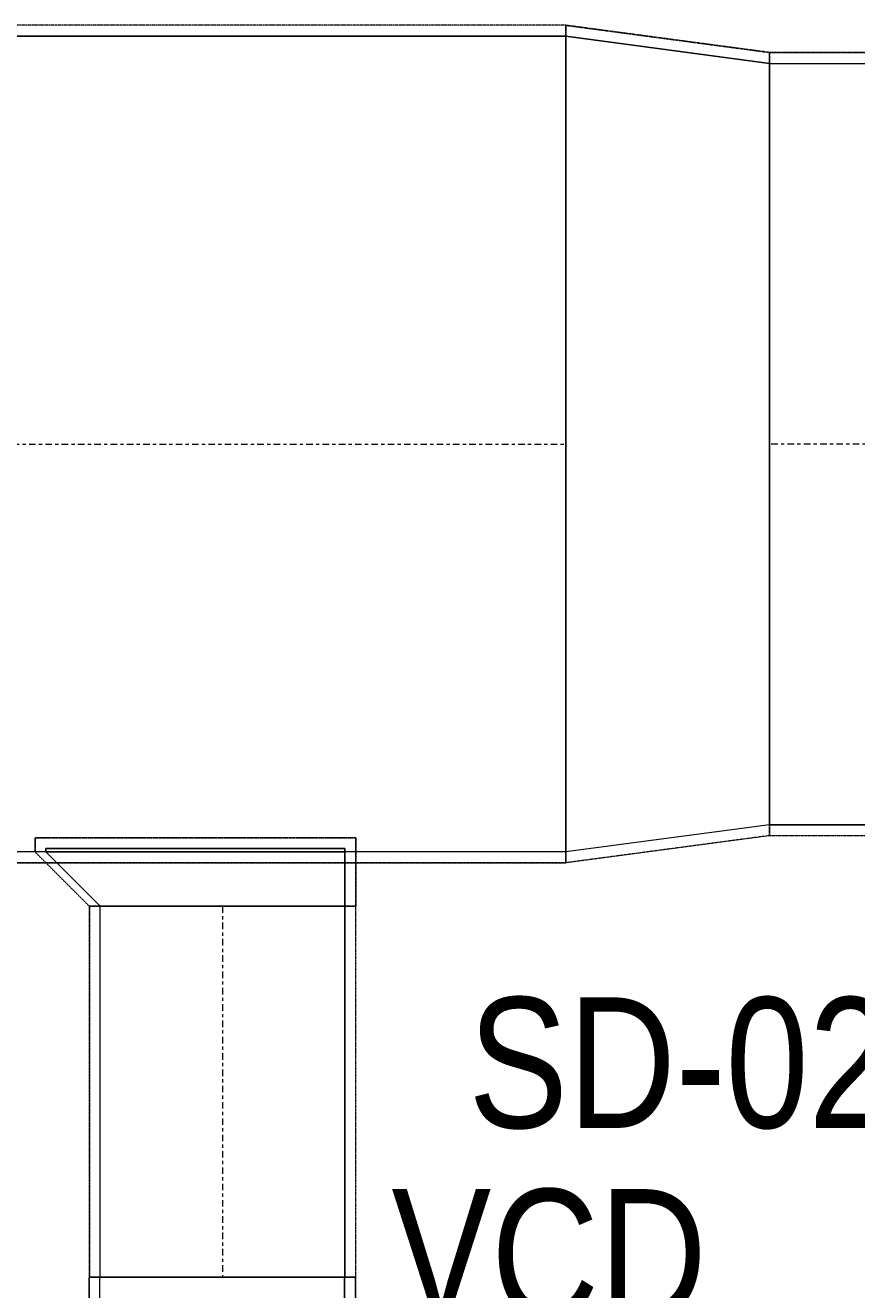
# Model space of a CAD drawing. Header units: inches. Extents: x -83664 to 20107, y -47222 to 19398.
# Drawn here: x -24244 to -22714, y -36482 to -34157 of the extents above; entities that cross this region are included whole.
import ezdxf

# ---------------------------------------------------------------- set-up
doc = ezdxf.new("R2010")
doc.units = ezdxf.units.IN
doc.header["$MEASUREMENT"] = 0
doc.linetypes.add('Center', pattern=[29.999999, 12, -6, 6, -6])
doc.linetypes.add('Hidden 0_50', pattern=[1.0584, 0.5292, -0.5292])
doc.layers.add('G-ANNO-TEXT', color=7, linetype='Continuous', lineweight=9)
doc.layers.add('M-HVAC-DUCT-CNTR', color=7, linetype='Center', lineweight=9)
doc.layers.add('M-HVAC-DUCT', color=7, linetype='Continuous', lineweight=9, true_color=0xffe97f)
doc.styles.add('Arial Narrow_21', font='ARIALN.TTF', dxfattribs={"height": 240})

# ---------------------------------------------------------------- blocks, each defined once
blk = doc.blocks.new('M_Rec Tap - Beveled - Standard-8295556-FIRST FLOOR AC CONDITIONING LAYOUT - PART A')
at = {"layer": 'M-HVAC-DUCT', "color": 30, "true_color": 0xff7f00}
for p, q in [((0, 325), (-6.096, 325)), ((-6.096, -225), (-6.096, 325)), ((-6.096, 325), (-6.096, -225)), ((-6.096, 325), (0, 325)), ((100, 225), (0, 325)), ((100, 225), (0, 325)), ((100, 225), (100, -225)), ((100, -225), (100, 225)), ((-6.096, -225), (100, -225)), ((100, -225), (-6.096, -225))]:
    blk.add_line(p, q, dxfattribs=at)
blk = doc.blocks.new('TEMW-ME-DMP-Volume Control Damper - Standard-V113-FIRST FLOOR AC CONDITIONING LAYOUT - PART A')
at = {"layer": 'M-HVAC-DUCT', "color": 30, "true_color": 0xff7f00}
for p, q in [((-165.1, 263.1), (-165.1, 269.45)), ((-152.4, 269.45), (-165.1, 269.45)), ((-165.1, 263.1), (-152.4, 263.1)), ((0, 269.45), (-152.4, 269.45)), ((-152.4, 269.45), (0, 269.45)), ((0, 263.1), (-152.4, 263.1)), ((-152.4, 263.1), (0, 263.1)), ((-6.35, 225), (-6.35, 263.1)), ((6.35, 263.1), (-6.35, 263.1)), ((6.35, 263.1), (-6.35, 263.1)), ((12.7, 269.45), (0, 269.45)), ((0, 263.1), (12.7, 263.1)), ((6.35, 263.1), (6.35, 225)), ((12.7, 269.45), (12.7, 263.1)), ((-76.2, 225), (-76.2, -225)), ((-76.2, -225), (-76.2, 225)), ((76.2, 225), (-76.2, 225)), ((-76.2, 225), (76.2, 225)), ((-76.2, 225), (76.2, 225)), ((-6.35, 225), (6.35, 225)), ((-6.35, 225), (6.35, 225)), ((76.2, 225), (76.2, -225)), ((76.2, -225), (76.2, 225)), ((-76.2, -225), (76.2, -225)), ((-76.2, -225), (76.2, -225)), ((-76.2, -225), (76.2, -225))]:
    blk.add_line(p, q, dxfattribs=at)
blk = doc.blocks.new('M_Rec Transition - Length - Standard-9033277-FIRST FLOOR AC CONDITIONING LAYOUT - PART A')
at = {"layer": 'M-HVAC-DUCT', "color": 30, "true_color": 0xff7f00}
for p, q in [((0, 700), (375, 750)), ((0, 700), (375, 750)), ((375, -750), (375, 750)), ((375, 750), (375, -750)), ((0, 700), (0, -700)), ((0, -700), (0, 700)), ((0, -700), (375, -750)), ((375, -750), (0, -700))]:
    blk.add_line(p, q, dxfattribs=at)
blk = doc.blocks.new('TEMW-SMBZ-HO-BM-HVAC-00002_rvt-1-FIRST FLOOR AC CONDITIONING LAYOUT - PART A')
at = {"layer": 'M-HVAC-DUCT', "color": 30, "linetype": 'Hidden 0_50', "true_color": 0xff7f00}
for p, q in [((128207, 64215.6), (124159.4, 64215.6)), ((128207, 64215.6), (124159.4, 64215.6)), ((128582, 64165.6), (128207, 64215.6)), ((128207, 64215.6), (128582, 64165.6)), ((128207, 64215.6), (128207, 62675.6)), ((128207, 62675.6), (128207, 64215.6)), ((128207, 62675.6), (128207, 64215.6)), ((128207, 64215.6), (128207, 62675.6)), ((128582, 64165.6), (128582, 62725.6)), ((128582, 62725.6), (128582, 64165.6)), ((135077, 64165.6), (128582, 64165.6)), ((128582, 64165.6), (135077, 64165.6)), ((128582, 62725.6), (128582, 64165.6)), ((128582, 64165.6), (128582, 62725.6)), ((127230.4, 62695.6), (127230.4, 62721.7)), ((127230.4, 62721.7), (127820.4, 62721.7)), ((127820.4, 62721.7), (127230.4, 62721.7)), ((127230.4, 62721.7), (127230.4, 62695.6)), ((127820.4, 62721.7), (127820.4, 62595.6)), ((127820.4, 62595.6), (127820.4, 62721.7)), ((128582, 62725.6), (128207, 62675.6)), ((128582, 62725.6), (128207, 62675.6)), ((128582, 62725.6), (135077, 62725.6)), ((128582, 62725.6), (135077, 62725.6)), ((127330.4, 62595.6), (127230.4, 62695.6)), ((127230.4, 62695.6), (127330.4, 62595.6)), ((124159.4, 62675.6), (128207, 62675.6)), ((128207, 62675.6), (124159.4, 62675.6)), ((127820.4, 62595.6), (127330.4, 62595.6)), ((127330.4, 62595.6), (127820.4, 62595.6)), ((127330.4, 62595.6), (127820.4, 62595.6)), ((127820.4, 62595.6), (127330.4, 62595.6)), ((127330.4, 62595.6), (127330.4, 61913.9)), ((127330.4, 61913.9), (127330.4, 62595.6)), ((127820.4, 61913.9), (127820.4, 62595.6)), ((127820.4, 61913.9), (127820.4, 62595.6)), ((127819.8, 61913.9), (127329.8, 61913.9)), ((127329.8, 61913.9), (127329.8, 61761.5)), ((127329.8, 61761.5), (127329.8, 61913.9)), ((127329.8, 61913.9), (127819.8, 61913.9)), ((127330.4, 61913.9), (127820.4, 61913.9)), ((127820.4, 61913.9), (127330.4, 61913.9)), ((127819.8, 61761.5), (127819.8, 61913.9)), ((127819.8, 61913.9), (127819.8, 61761.5))]:
    blk.add_line(p, q, dxfattribs=at)
at = {"layer": 'M-HVAC-DUCT', "color": 30, "true_color": 0xff7f00}
for p, q in [((124159.4, 64195.6), (128207, 64195.6)), ((128207, 64195.6), (124159.4, 64195.6)), ((128207, 64195.6), (128207, 62695.6)), ((128207, 62695.6), (128207, 64195.6)), ((128582, 62745.6), (128582, 64145.6)), ((128582, 64145.6), (128582, 62745.6)), ((128582, 64145.6), (135077, 64145.6)), ((128582, 64145.6), (135077, 64145.6)), ((135077, 62745.6), (128582, 62745.6)), ((128582, 62745.6), (135077, 62745.6)), ((128207, 62695.6), (124159.4, 62695.6)), ((128207, 62695.6), (124159.4, 62695.6)), ((127250.4, 62695.6), (127250.4, 62701.7)), ((127250.4, 62701.7), (127800.4, 62701.7)), ((127800.4, 62701.7), (127250.4, 62701.7)), ((127250.4, 62701.7), (127250.4, 62695.6)), ((127250.4, 62695.6), (127800.4, 62695.6)), ((127250.4, 62695.6), (127800.4, 62695.6)), ((127800.4, 62701.7), (127800.4, 62695.6)), ((127800.4, 62695.6), (127800.4, 62701.7)), ((127800.4, 62595.6), (127350.4, 62595.6)), ((127350.4, 62595.6), (127800.4, 62595.6)), ((127350.4, 61913.9), (127350.4, 62595.6)), ((127350.4, 61913.9), (127350.4, 62595.6)), ((127800.4, 62595.6), (127800.4, 61913.9)), ((127800.4, 61913.9), (127800.4, 62595.6)), ((127800.4, 61913.9), (127350.4, 61913.9)), ((127350.4, 61913.9), (127800.4, 61913.9))]:
    blk.add_line(p, q, dxfattribs=at)
at = {"layer": 'M-HVAC-DUCT-CNTR', "color": 30, "true_color": 0xff7f00}
for p, q in [((124159.4, 63445.6), (128207, 63445.6)), ((135077, 63445.6), (128582, 63445.6)), ((127575.4, 62595.6), (127575.4, 61913.9))]:
    blk.add_line(p, q, dxfattribs=at)
at = {"layer": 'M-HVAC-DUCT', "color": 6, "linetype": 'Hidden 0_50', "lineweight": 9, "true_color": 0xff00ff, "rotation": 180}
blk.add_blockref('M_Rec Transition - Length - Standard-9033277-FIRST FLOOR AC CONDITIONING LAYOUT - PART A', (128582, 63445.6), dxfattribs=at)
at = {"layer": 'M-HVAC-DUCT', "color": 6, "linetype": 'Hidden 0_50', "lineweight": 9, "true_color": 0xff00ff, "extrusion": (0, 0, -1)}
for name, p, rotation in [('M_Rec Tap - Beveled - Standard-8295556-FIRST FLOOR AC CONDITIONING LAYOUT - PART A', (-127575.4, 62695.6), 270), ('TEMW-ME-DMP-Volume Control Damper - Standard-V113-FIRST FLOOR AC CONDITIONING LAYOUT - PART A', (-127574.8, 61837.7), 90)]:
    blk.add_blockref(name, p, dxfattribs=dict(at, rotation=rotation))
blk = doc.blocks.new('TEMW-SMBZ-HO-BM-HVAC-00002_rvt-2-FIRST FLOOR AC CONDITIONING LAYOUT - PART A')
at = {"layer": 'M-HVAC-DUCT', "color": 30, "linetype": 'Hidden 0_50', "true_color": 0xff7f00}
for p, q in [((128207, 64215.6), (124159.4, 64215.6)), ((128207, 64215.6), (124159.4, 64215.6)), ((128582, 64165.6), (128207, 64215.6)), ((128207, 64215.6), (128582, 64165.6)), ((128207, 64215.6), (128207, 62675.6)), ((128207, 62675.6), (128207, 64215.6)), ((128207, 62675.6), (128207, 64215.6)), ((128207, 64215.6), (128207, 62675.6)), ((128582, 64165.6), (128582, 62725.6)), ((128582, 62725.6), (128582, 64165.6)), ((135077, 64165.6), (128582, 64165.6)), ((128582, 64165.6), (135077, 64165.6)), ((128582, 62725.6), (128582, 64165.6)), ((128582, 64165.6), (128582, 62725.6)), ((127230.4, 62695.6), (127230.4, 62721.7)), ((127230.4, 62721.7), (127820.4, 62721.7)), ((127820.4, 62721.7), (127230.4, 62721.7)), ((127230.4, 62721.7), (127230.4, 62695.6)), ((127820.4, 62721.7), (127820.4, 62595.6)), ((127820.4, 62595.6), (127820.4, 62721.7)), ((128582, 62725.6), (128207, 62675.6)), ((128582, 62725.6), (128207, 62675.6)), ((128582, 62725.6), (135077, 62725.6)), ((128582, 62725.6), (135077, 62725.6)), ((127330.4, 62595.6), (127230.4, 62695.6)), ((127230.4, 62695.6), (127330.4, 62595.6)), ((124159.4, 62675.6), (128207, 62675.6)), ((128207, 62675.6), (124159.4, 62675.6)), ((127820.4, 62595.6), (127330.4, 62595.6)), ((127330.4, 62595.6), (127820.4, 62595.6)), ((127330.4, 62595.6), (127820.4, 62595.6)), ((127820.4, 62595.6), (127330.4, 62595.6)), ((127330.4, 62595.6), (127330.4, 61913.9)), ((127330.4, 61913.9), (127330.4, 62595.6)), ((127820.4, 61913.9), (127820.4, 62595.6)), ((127820.4, 61913.9), (127820.4, 62595.6)), ((127819.8, 61913.9), (127329.8, 61913.9)), ((127329.8, 61913.9), (127329.8, 61761.5)), ((127329.8, 61761.5), (127329.8, 61913.9)), ((127329.8, 61913.9), (127819.8, 61913.9)), ((127330.4, 61913.9), (127820.4, 61913.9)), ((127820.4, 61913.9), (127330.4, 61913.9)), ((127819.8, 61761.5), (127819.8, 61913.9)), ((127819.8, 61913.9), (127819.8, 61761.5))]:
    blk.add_line(p, q, dxfattribs=at)
at = {"layer": 'M-HVAC-DUCT', "color": 30, "true_color": 0xff7f00}
for p, q in [((124159.4, 64195.6), (128207, 64195.6)), ((128207, 64195.6), (124159.4, 64195.6)), ((128207, 64195.6), (128207, 62695.6)), ((128207, 62695.6), (128207, 64195.6)), ((128582, 62745.6), (128582, 64145.6)), ((128582, 64145.6), (128582, 62745.6)), ((128582, 64145.6), (135077, 64145.6)), ((128582, 64145.6), (135077, 64145.6)), ((135077, 62745.6), (128582, 62745.6)), ((128582, 62745.6), (135077, 62745.6)), ((128207, 62695.6), (124159.4, 62695.6)), ((128207, 62695.6), (124159.4, 62695.6)), ((127250.4, 62695.6), (127250.4, 62701.7)), ((127250.4, 62701.7), (127800.4, 62701.7)), ((127800.4, 62701.7), (127250.4, 62701.7)), ((127250.4, 62701.7), (127250.4, 62695.6)), ((127250.4, 62695.6), (127800.4, 62695.6)), ((127250.4, 62695.6), (127800.4, 62695.6)), ((127800.4, 62701.7), (127800.4, 62695.6)), ((127800.4, 62695.6), (127800.4, 62701.7)), ((127800.4, 62595.6), (127350.4, 62595.6)), ((127350.4, 62595.6), (127800.4, 62595.6)), ((127350.4, 61913.9), (127350.4, 62595.6)), ((127350.4, 61913.9), (127350.4, 62595.6)), ((127800.4, 62595.6), (127800.4, 61913.9)), ((127800.4, 61913.9), (127800.4, 62595.6)), ((127800.4, 61913.9), (127350.4, 61913.9)), ((127350.4, 61913.9), (127800.4, 61913.9))]:
    blk.add_line(p, q, dxfattribs=at)
at = {"layer": 'M-HVAC-DUCT-CNTR', "color": 30, "true_color": 0xff7f00}
for p, q in [((124159.4, 63445.6), (128207, 63445.6)), ((135077, 63445.6), (128582, 63445.6)), ((127575.4, 62595.6), (127575.4, 61913.9))]:
    blk.add_line(p, q, dxfattribs=at)
at = {"layer": 'M-HVAC-DUCT', "color": 6, "linetype": 'Hidden 0_50', "lineweight": 9, "true_color": 0xff00ff, "rotation": 180}
blk.add_blockref('M_Rec Transition - Length - Standard-9033277-FIRST FLOOR AC CONDITIONING LAYOUT - PART A', (128582, 63445.6), dxfattribs=at)
at = {"layer": 'M-HVAC-DUCT', "color": 6, "linetype": 'Hidden 0_50', "lineweight": 9, "true_color": 0xff00ff, "extrusion": (0, 0, -1)}
for name, p, rotation in [('M_Rec Tap - Beveled - Standard-8295556-FIRST FLOOR AC CONDITIONING LAYOUT - PART A', (-127575.4, 62695.6), 270), ('TEMW-ME-DMP-Volume Control Damper - Standard-V113-FIRST FLOOR AC CONDITIONING LAYOUT - PART A', (-127574.8, 61837.7), 90)]:
    blk.add_blockref(name, p, dxfattribs=dict(at, rotation=rotation))

msp = doc.modelspace()

# ---------------------------------------------------------------- block references
at = {"lineweight": 5}
for name in ['TEMW-SMBZ-HO-BM-HVAC-00002_rvt-1-FIRST FLOOR AC CONDITIONING LAYOUT - PART A', 'TEMW-SMBZ-HO-BM-HVAC-00002_rvt-2-FIRST FLOOR AC CONDITIONING LAYOUT - PART A']:
    msp.add_blockref(name, (-151456.7, -98372.2), dxfattribs=at)

# ---------------------------------------------------------------- texts
at = {"layer": 'G-ANNO-TEXT', "char_height": 240, "attachment_point": 1, "style": 'Arial Narrow_21'}
for s, insert, width in [('SD-02', (-23429, -35944), 986.076), ('VCD', (-23570.4, -36296.6), 733.544)]:
    msp.add_mtext(s, dxfattribs=dict(at, insert=insert, width=width))

doc.saveas('drawing.dxf')
